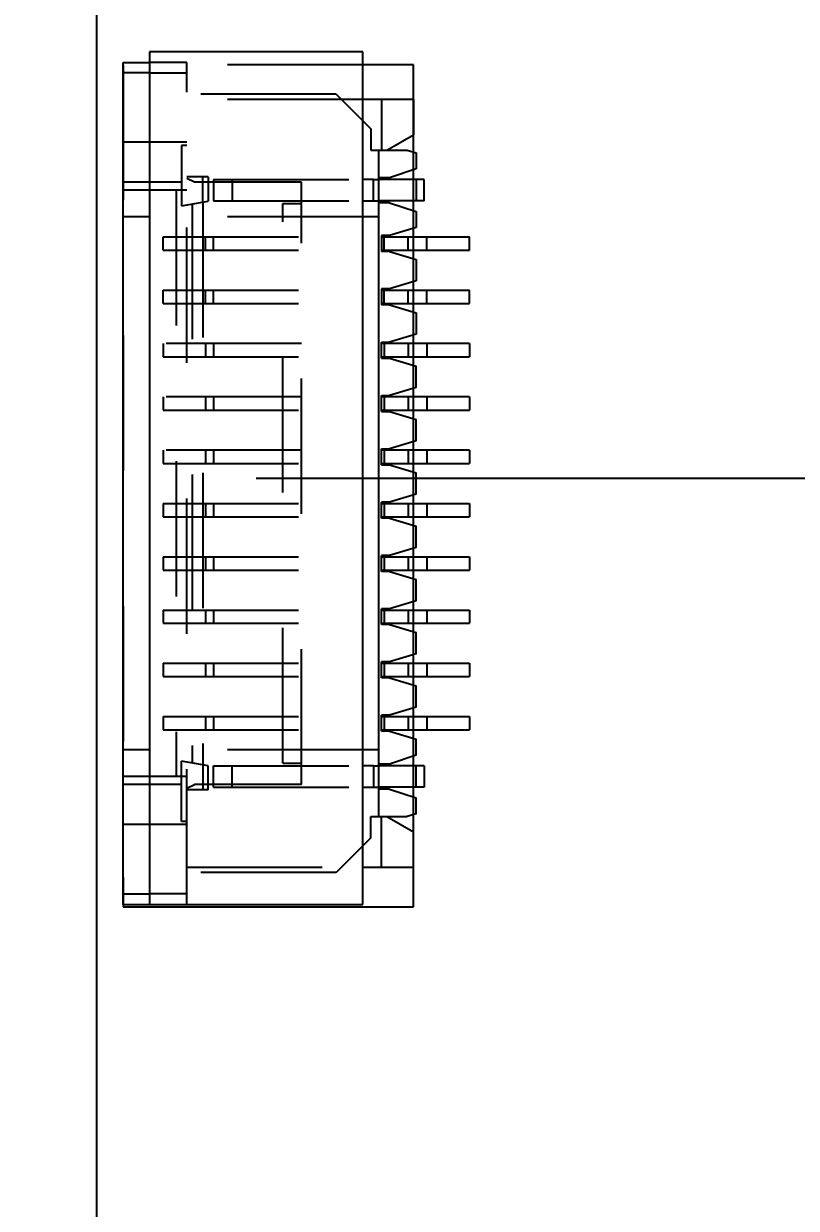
# Model space of a CAD drawing. Header units: inches. Extents: x 0 to 8.3, y 0 to 11.7.
# Drawn here: x 2.195 to 2.766, y 3.134 to 4.009 of the extents above; entities that cross this region are included whole.
import ezdxf

# ---------------------------------------------------------------- set-up
doc = ezdxf.new("R2010")
doc.units = ezdxf.units.IN
doc.header["$LTSCALE"] = 0.762205
doc.header["$MEASUREMENT"] = 0
doc.linetypes.add('HIDDEN', pattern=[0.2, 0.1, -0.1])
doc.layers.get('0').update_dxf_attribs({"linetype": 'CONTINUOUS'})
doc.layers.add('03___PRT_ALL_CURVES', color=7, linetype='CONTINUOUS')
doc.layers.add('DEFAULT_2', color=8, linetype='HIDDEN')
doc.styles.get("Standard").update_dxf_attribs({"font": 'txt', "width": 0.8})
doc.dimstyles.new('DIMSTYLE_1', dxfattribs={"dimtxt": 0.15625, "dimasz": 0.1875, "dimexe": 0.125, "dimexo": 0.0625, "dimgap": 0.078125, "dimtad": 0, "dimtih": 1, "dimtoh": 1, "dimzin": 4, "dimdsep": 46, "dimtxsty": 'STANDARD', "dimblk": 'CLOSED', "dimblk1": 'CLOSED', "dimblk2": 'CLOSED', "dimcen": 0.09, "dimadec": 0, "dimazin": 0, "dimtfac": 1, "dimtofl": 0, "dimtmove": 0, "dimatfit": 3, "dimldrblk": 'CLOSED', "dimfxl": 1, "dimtolj": 1, "dimtzin": 4, "dimarcsym": 0})

# ---------------------------------------------------------------- blocks, each defined once
blk = doc.blocks.new('_CLOSED')
at = {"color": 0, "linetype": 'BYBLOCK'}
for p, q in [((0, 0), (-1, 0.1667)), ((-1, 0.1667), (-1, -0.1667)), ((-1, -0.1667), (0, 0)), ((-1, 0), (0, 0))]:
    blk.add_line(p, q, dxfattribs=at)
blk = doc.blocks.new('*D0')
at = {"color": 2, "linetype": 'CONTINUOUS'}
for p, q in [((2.34346, 10.54766), (1.12975, 10.54766)), ((1.25475, 10.54766), (1.25475, 5.91651)), ((1.25475, 0.97286), (1.25475, 5.60401)), ((2.34346, 0.97286), (1.12975, 0.97286))]:
    blk.add_line(p, q, dxfattribs=at)
at = {"color": 2, "linetype": 'CONTINUOUS', "xscale": 0.1875, "yscale": 0.1875, "zscale": 0.1875}
for p, rotation in [((1.25475, 10.54766), 90), ((1.25475, 0.97286), 270)]:
    blk.add_blockref('_CLOSED', p, dxfattribs=dict(at, rotation=rotation))
at = {"color": 2, "linetype": 'CONTINUOUS', "insert": (1.25475, 5.83838), "char_height": 0.15625, "width": 0.625, "attachment_point": 2, "line_spacing_factor": 0.9}
blk.add_mtext('243.2', dxfattribs=at)

msp = doc.modelspace()

# ---------------------------------------------------------------- linework, layer by layer
at = {"color": 7, "linetype": 'CONTINUOUS'}
for p, q in [((2.24848, 10.39018), (2.24848, 1.0516)), ((2.28785, 3.9886), (2.28785, 3.35868)), ((2.44533, 3.9886), (2.28785, 3.9886)), ((2.44533, 3.35868), (2.44533, 3.9886)), ((2.26816, 3.35868), (2.26816, 3.98073)), ((2.26816, 3.98073), (2.28785, 3.98073)), ((2.28785, 3.97286), (2.26816, 3.97286)), ((2.48273, 3.95317), (2.44533, 3.95317)), ((2.48273, 3.95317), (2.48273, 3.92713)), ((2.44533, 3.93742), (2.45124, 3.93152)), ((2.45124, 3.93152), (2.45124, 3.91577)), ((2.46305, 3.91577), (2.48273, 3.92713)), ((2.45124, 3.91577), (2.47814, 3.91577)), ((2.45714, 3.42364), (2.45714, 3.91577)), ((2.47814, 3.91577), (2.4847, 3.9138)), ((2.4847, 3.9138), (2.4847, 3.90199)), ((2.4532, 3.89412), (2.44533, 3.89412)), ((2.4532, 3.87837), (2.4532, 3.89412)), ((2.46501, 3.89549), (2.45714, 3.89549)), ((2.49061, 3.89412), (2.45714, 3.89412)), ((2.4847, 3.90199), (2.46501, 3.89549)), ((2.4847, 3.89412), (2.4847, 3.87837)), ((2.49061, 3.87837), (2.49061, 3.89412)), ((2.28785, 3.89215), (2.26816, 3.89215)), ((2.28785, 3.88624), (2.26816, 3.88624)), ((2.44533, 3.87837), (2.4532, 3.87837)), ((2.4906, 3.87837), (2.45714, 3.87837)), ((2.46501, 3.87699), (2.45714, 3.87699)), ((2.46501, 3.87699), (2.4847, 3.87049)), ((2.4847, 3.87049), (2.4847, 3.85868)), ((2.28785, 3.86656), (2.26816, 3.86656)), ((2.45714, 3.86656), (2.44533, 3.86656)), ((2.45911, 3.85278), (2.45911, 3.84097)), ((2.46501, 3.85278), (2.45911, 3.85278)), ((2.45911, 3.85179), (2.52407, 3.85179)), ((2.4847, 3.85868), (2.46501, 3.85278)), ((2.49257, 3.84195), (2.49257, 3.85179)), ((2.52407, 3.84195), (2.52407, 3.85179)), ((2.45911, 3.84195), (2.52407, 3.84195)), ((2.46501, 3.84097), (2.45911, 3.84097)), ((2.46501, 3.84097), (2.4847, 3.83506)), ((2.4847, 3.83506), (2.4847, 3.81931)), ((2.4847, 3.81931), (2.46501, 3.81341)), ((2.45911, 3.81341), (2.45911, 3.8016)), ((2.46501, 3.81341), (2.45911, 3.81341)), ((2.45911, 3.81242), (2.52407, 3.81242)), ((2.49257, 3.80258), (2.49257, 3.81242)), ((2.52407, 3.80258), (2.52407, 3.81242)), ((2.45911, 3.80258), (2.52407, 3.80258)), ((2.46501, 3.8016), (2.45911, 3.8016)), ((2.46501, 3.8016), (2.4847, 3.79569)), ((2.4847, 3.79569), (2.4847, 3.77994)), ((2.45911, 3.76223), (2.45911, 3.77404)), ((2.45911, 3.77404), (2.46501, 3.77404)), ((2.52407, 3.77305), (2.45911, 3.77305)), ((2.4847, 3.77994), (2.46501, 3.77404)), ((2.49257, 3.77305), (2.49257, 3.76321)), ((2.52407, 3.77305), (2.52407, 3.76321)), ((2.45911, 3.76321), (2.52407, 3.76321)), ((2.45911, 3.76223), (2.46501, 3.76223)), ((2.46501, 3.76223), (2.4847, 3.75632)), ((2.4847, 3.74057), (2.4847, 3.75632)), ((2.4847, 3.74057), (2.46501, 3.73467)), ((2.45911, 3.72286), (2.45911, 3.73467)), ((2.45911, 3.73467), (2.46501, 3.73467)), ((2.52407, 3.73368), (2.45911, 3.73368)), ((2.49257, 3.73368), (2.49257, 3.72384)), ((2.52407, 3.73368), (2.52407, 3.72384)), ((2.45911, 3.72384), (2.52407, 3.72384)), ((2.45911, 3.72286), (2.46501, 3.72286)), ((2.46501, 3.72286), (2.4847, 3.71695)), ((2.4847, 3.7012), (2.4847, 3.71695)), ((2.45911, 3.68349), (2.45911, 3.6953)), ((2.45911, 3.6953), (2.46501, 3.6953)), ((2.52407, 3.69431), (2.45911, 3.69431)), ((2.4847, 3.7012), (2.46501, 3.6953)), ((2.49257, 3.69431), (2.49257, 3.68447)), ((2.52407, 3.69431), (2.52407, 3.68447)), ((2.45911, 3.68447), (2.52407, 3.68447)), ((2.45911, 3.68349), (2.46501, 3.68349)), ((2.46501, 3.68349), (2.4847, 3.67758)), ((2.4847, 3.66183), (2.4847, 3.67758)), ((2.4847, 3.66183), (2.46501, 3.65593)), ((2.45911, 3.64412), (2.45911, 3.65593)), ((2.46501, 3.65593), (2.45911, 3.65593)), ((2.45911, 3.65494), (2.52407, 3.65494)), ((2.49257, 3.65494), (2.49257, 3.6451)), ((2.52407, 3.65494), (2.52407, 3.6451)), ((2.45911, 3.6451), (2.52407, 3.6451)), ((2.46501, 3.64412), (2.45911, 3.64412)), ((2.46501, 3.64412), (2.4847, 3.63821)), ((2.4847, 3.62246), (2.4847, 3.63821)), ((2.45911, 3.60475), (2.45911, 3.61656)), ((2.46501, 3.61656), (2.45911, 3.61656)), ((2.45911, 3.61557), (2.52407, 3.61557)), ((2.4847, 3.62246), (2.46501, 3.61656)), ((2.49257, 3.61557), (2.49257, 3.60573)), ((2.52407, 3.61557), (2.52407, 3.60573)), ((2.45911, 3.60573), (2.52407, 3.60573)), ((2.46501, 3.60475), (2.45911, 3.60475)), ((2.46501, 3.60475), (2.4847, 3.59884)), ((2.4847, 3.58309), (2.4847, 3.59884)), ((2.4847, 3.58309), (2.46501, 3.57719)), ((2.46501, 3.57719), (2.45911, 3.57719)), ((2.45911, 3.56538), (2.45911, 3.57719)), ((2.45911, 3.5762), (2.52407, 3.5762)), ((2.49257, 3.5762), (2.49257, 3.56636)), ((2.52407, 3.5762), (2.52407, 3.56636)), ((2.45911, 3.56636), (2.52407, 3.56636)), ((2.46501, 3.56538), (2.45911, 3.56538)), ((2.46501, 3.56538), (2.4847, 3.55947)), ((2.4847, 3.54372), (2.4847, 3.55947)), ((2.46501, 3.53782), (2.45911, 3.53782)), ((2.45911, 3.52601), (2.45911, 3.53782)), ((2.45911, 3.53683), (2.52407, 3.53683)), ((2.4847, 3.54372), (2.46501, 3.53782)), ((2.49257, 3.53683), (2.49257, 3.52699)), ((2.52407, 3.53683), (2.52407, 3.52699)), ((2.45911, 3.52699), (2.52407, 3.52699)), ((2.46501, 3.52601), (2.45911, 3.52601)), ((2.46501, 3.52601), (2.4847, 3.5201)), ((2.4847, 3.50435), (2.4847, 3.5201)), ((2.4847, 3.50435), (2.46501, 3.49845)), ((2.46501, 3.49845), (2.45911, 3.49845)), ((2.45911, 3.48664), (2.45911, 3.49845)), ((2.45911, 3.49746), (2.52407, 3.49746)), ((2.49257, 3.49746), (2.49257, 3.48762)), ((2.52407, 3.49746), (2.52407, 3.48762)), ((2.45911, 3.48762), (2.52407, 3.48762)), ((2.46501, 3.48664), (2.45911, 3.48664)), ((2.46501, 3.48664), (2.4847, 3.48073)), ((2.4847, 3.46892), (2.4847, 3.48073)), ((2.28785, 3.47286), (2.26816, 3.47286)), ((2.45714, 3.47286), (2.44533, 3.47286)), ((2.4847, 3.46892), (2.46501, 3.46242)), ((2.4532, 3.46105), (2.44533, 3.46105)), ((2.4532, 3.46105), (2.4532, 3.4453)), ((2.46501, 3.46242), (2.45714, 3.46242)), ((2.49061, 3.46105), (2.45714, 3.46105)), ((2.4847, 3.4453), (2.4847, 3.46105)), ((2.4906, 3.46105), (2.4906, 3.4453)), ((2.28785, 3.45317), (2.26816, 3.45317)), ((2.28785, 3.44727), (2.26816, 3.44727)), ((2.44533, 3.4453), (2.4532, 3.4453)), ((2.4906, 3.4453), (2.45714, 3.4453)), ((2.46501, 3.44392), (2.45714, 3.44392)), ((2.46501, 3.44392), (2.4847, 3.43742)), ((2.4847, 3.42561), (2.4847, 3.43742)), ((2.45124, 3.42364), (2.47814, 3.42364)), ((2.45124, 3.4079), (2.45124, 3.42364)), ((2.46305, 3.42364), (2.48273, 3.41228)), ((2.4847, 3.42561), (2.47814, 3.42364)), ((2.45124, 3.4079), (2.44533, 3.40199)), ((2.48273, 3.38624), (2.48273, 3.41228)), ((2.44533, 3.38624), (2.48273, 3.38624)), ((2.26816, 3.36656), (2.28785, 3.36656)), ((2.26816, 3.35868), (2.44533, 3.35868))]:
    msp.add_line(p, q, dxfattribs=at)
at = {"color": 4, "linetype": 'CONTINUOUS'}
msp.add_line((2.36659, 3.67364), (2.83903, 3.67364), dxfattribs=at)
at = {"layer": '03___PRT_ALL_CURVES', "color": 4, "linetype": 'CONTINUOUS'}
for p, q in [((2.24848, 10.39018), (2.24848, 1.0514)), ((2.48273, 3.97896), (2.44533, 3.97896)), ((2.48273, 3.95317), (2.48273, 3.97896)), ((2.48273, 3.9138), (2.48273, 3.92713)), ((2.48273, 3.89412), (2.48273, 3.90199)), ((2.48273, 3.87049), (2.48273, 3.87837)), ((2.48273, 3.85179), (2.48273, 3.85868)), ((2.48273, 3.83506), (2.48273, 3.84195)), ((2.48273, 3.81242), (2.48273, 3.81931)), ((2.48273, 3.79569), (2.48273, 3.80258)), ((2.48273, 3.77305), (2.48273, 3.77994)), ((2.48273, 3.75632), (2.48273, 3.76321)), ((2.48273, 3.73368), (2.48273, 3.74057)), ((2.48273, 3.71695), (2.48273, 3.72384)), ((2.48273, 3.69431), (2.48273, 3.7012)), ((2.48273, 3.67758), (2.48273, 3.68447)), ((2.48273, 3.65494), (2.48273, 3.66183)), ((2.48273, 3.63821), (2.48273, 3.6451)), ((2.48273, 3.61557), (2.48273, 3.62246)), ((2.48273, 3.59884), (2.48273, 3.60573)), ((2.48273, 3.5762), (2.48273, 3.58309)), ((2.48273, 3.55947), (2.48273, 3.56636)), ((2.48273, 3.53683), (2.48273, 3.54372)), ((2.48273, 3.5201), (2.48273, 3.52699)), ((2.48273, 3.49746), (2.48273, 3.50435)), ((2.48273, 3.48073), (2.48273, 3.48762)), ((2.48273, 3.46105), (2.48273, 3.46892)), ((2.48273, 3.43742), (2.48273, 3.4453)), ((2.48273, 3.41228), (2.48273, 3.42561)), ((2.48273, 3.35691), (2.48273, 3.38624)), ((2.26816, 3.35868), (2.26816, 3.35691)), ((2.26816, 3.35691), (2.48273, 3.35691))]:
    msp.add_line(p, q, dxfattribs=at)
at = {"layer": '03___PRT_ALL_CURVES', "color": 8, "linetype": 'HIDDEN'}
for p, q in [((2.26816, 3.97896), (2.26816, 3.35868)), ((2.44533, 3.97896), (2.26816, 3.97896)), ((2.48273, 3.92713), (2.48273, 3.95317)), ((2.48273, 3.90199), (2.48273, 3.9138)), ((2.48273, 3.87837), (2.48273, 3.89412)), ((2.48273, 3.85868), (2.48273, 3.87049)), ((2.48273, 3.84195), (2.48273, 3.85179)), ((2.48273, 3.81931), (2.48273, 3.83506)), ((2.48273, 3.80258), (2.48273, 3.81242)), ((2.48273, 3.77994), (2.48273, 3.79569)), ((2.48273, 3.76321), (2.48273, 3.77305)), ((2.48273, 3.74057), (2.48273, 3.75632)), ((2.48273, 3.72384), (2.48273, 3.73368)), ((2.48273, 3.7012), (2.48273, 3.71695)), ((2.48273, 3.68447), (2.48273, 3.69431)), ((2.48273, 3.66183), (2.48273, 3.67758)), ((2.48273, 3.6451), (2.48273, 3.65494)), ((2.48273, 3.62246), (2.48273, 3.63821)), ((2.48273, 3.60573), (2.48273, 3.61557)), ((2.48273, 3.58309), (2.48273, 3.59884)), ((2.48273, 3.56636), (2.48273, 3.5762)), ((2.48273, 3.54372), (2.48273, 3.55947)), ((2.48273, 3.52699), (2.48273, 3.53683)), ((2.48273, 3.50435), (2.48273, 3.5201)), ((2.48273, 3.48762), (2.48273, 3.49746)), ((2.48273, 3.46892), (2.48273, 3.48073)), ((2.48273, 3.4453), (2.48273, 3.46105)), ((2.48273, 3.42561), (2.48273, 3.43742)), ((2.48273, 3.38624), (2.48273, 3.41228))]:
    msp.add_line(p, q, dxfattribs=at)
at = {"layer": 'DEFAULT_2', "color": 8, "linetype": 'HIDDEN'}
for p, q in [((2.31541, 3.98073), (2.28785, 3.98073)), ((2.28785, 3.97286), (2.31541, 3.97286)), ((2.31541, 3.35868), (2.31541, 3.98073)), ((2.42564, 3.95711), (2.31541, 3.95711)), ((2.42564, 3.95711), (2.44533, 3.93742)), ((2.44533, 3.95317), (2.31541, 3.95317)), ((2.45911, 3.95317), (2.45911, 3.91577)), ((2.31541, 3.92168), (2.26816, 3.92168)), ((2.31147, 3.91931), (2.31147, 3.87479)), ((2.31541, 3.91931), (2.31147, 3.91931)), ((2.33116, 3.89608), (2.31541, 3.89608)), ((2.32092, 3.89215), (2.31541, 3.8949)), ((2.32723, 3.87757), (2.32722, 3.89608)), ((2.33116, 3.89608), (2.33116, 3.87826)), ((2.33508, 3.89412), (2.33508, 3.87837)), ((2.3351, 3.89412), (2.3351, 3.87837)), ((2.3351, 3.89412), (2.44533, 3.89412)), ((2.33512, 3.89412), (2.33512, 3.87837)), ((2.34881, 3.89412), (2.34881, 3.87837)), ((2.34883, 3.89412), (2.34883, 3.87837)), ((2.4532, 3.89412), (2.45714, 3.89412)), ((2.31147, 3.89215), (2.28785, 3.89215)), ((2.31541, 3.88624), (2.28785, 3.88624)), ((2.30753, 3.88624), (2.30753, 3.45317)), ((2.40005, 3.89215), (2.32092, 3.89215)), ((2.40005, 3.44727), (2.40005, 3.89215)), ((2.31147, 3.87479), (2.33116, 3.87826)), ((2.32723, 3.87757), (2.32723, 3.46185)), ((2.33508, 3.87837), (2.44533, 3.87837)), ((2.38627, 3.46301), (2.38627, 3.8764)), ((2.38627, 3.8764), (2.40005, 3.8764)), ((2.4532, 3.87837), (2.45714, 3.87837)), ((2.31935, 3.87618), (2.31935, 3.46324)), ((2.44533, 3.86656), (2.28785, 3.86656)), ((2.29776, 3.84195), (2.29776, 3.85179)), ((2.29776, 3.85179), (2.40005, 3.85179)), ((2.32919, 3.84195), (2.32919, 3.85179)), ((2.33495, 3.84195), (2.33495, 3.85179)), ((2.46115, 3.84195), (2.46115, 3.85179)), ((2.47879, 3.84195), (2.47879, 3.85179)), ((2.29776, 3.84195), (2.40005, 3.84195)), ((2.29776, 3.80258), (2.29776, 3.81242)), ((2.29776, 3.81242), (2.40005, 3.81242)), ((2.32919, 3.80258), (2.32919, 3.81242)), ((2.33495, 3.80258), (2.33495, 3.81242)), ((2.46115, 3.80258), (2.46115, 3.81242)), ((2.47879, 3.80258), (2.47879, 3.81242)), ((2.29776, 3.80258), (2.40005, 3.80258)), ((2.29776, 3.77305), (2.29776, 3.76321)), ((2.40005, 3.77305), (2.29776, 3.77305)), ((2.32919, 3.77305), (2.32919, 3.76321)), ((2.33495, 3.77305), (2.33495, 3.76321)), ((2.46115, 3.77305), (2.46115, 3.76321)), ((2.47879, 3.77305), (2.47879, 3.76321)), ((2.29776, 3.76321), (2.40005, 3.76321)), ((2.29776, 3.73368), (2.29776, 3.72384)), ((2.40005, 3.73368), (2.29776, 3.73368)), ((2.32919, 3.73368), (2.32919, 3.72384)), ((2.33495, 3.73368), (2.33495, 3.72384)), ((2.46115, 3.73368), (2.46115, 3.72384)), ((2.47879, 3.73368), (2.47879, 3.72384)), ((2.29776, 3.72384), (2.40005, 3.72384)), ((2.29776, 3.69431), (2.29776, 3.68447)), ((2.40005, 3.69431), (2.29776, 3.69431)), ((2.32919, 3.69431), (2.32919, 3.68447)), ((2.33495, 3.69431), (2.33495, 3.68447)), ((2.46115, 3.69431), (2.46115, 3.68447)), ((2.47879, 3.69431), (2.47879, 3.68447)), ((2.29776, 3.68447), (2.40005, 3.68447)), ((2.29776, 3.65494), (2.29776, 3.6451)), ((2.29776, 3.65494), (2.40005, 3.65494)), ((2.32919, 3.65494), (2.32919, 3.6451)), ((2.33495, 3.65494), (2.33495, 3.6451)), ((2.46115, 3.65494), (2.46115, 3.6451)), ((2.47879, 3.65494), (2.47879, 3.6451)), ((2.29776, 3.6451), (2.40005, 3.6451)), ((2.29776, 3.61557), (2.29776, 3.60573)), ((2.29776, 3.61557), (2.40005, 3.61557)), ((2.32919, 3.61557), (2.32919, 3.60573)), ((2.33495, 3.61557), (2.33495, 3.60573)), ((2.46115, 3.61557), (2.46115, 3.60573)), ((2.47879, 3.61557), (2.47879, 3.60573)), ((2.29776, 3.60573), (2.40005, 3.60573)), ((2.29776, 3.5762), (2.40005, 3.5762)), ((2.29776, 3.5762), (2.29776, 3.56636)), ((2.32919, 3.5762), (2.32919, 3.56636)), ((2.33495, 3.5762), (2.33495, 3.56636)), ((2.46115, 3.5762), (2.46115, 3.56636)), ((2.47879, 3.5762), (2.47879, 3.56636)), ((2.29776, 3.56636), (2.40005, 3.56636)), ((2.29776, 3.53683), (2.40005, 3.53683)), ((2.29776, 3.53683), (2.29776, 3.52699)), ((2.32919, 3.53683), (2.32919, 3.52699)), ((2.33495, 3.53683), (2.33495, 3.52699)), ((2.46115, 3.53683), (2.46115, 3.52699)), ((2.47879, 3.53683), (2.47879, 3.52699)), ((2.29776, 3.52699), (2.40005, 3.52699)), ((2.29776, 3.49746), (2.40005, 3.49746)), ((2.29776, 3.49746), (2.29776, 3.48762)), ((2.32919, 3.49746), (2.32919, 3.48762)), ((2.33495, 3.49746), (2.33495, 3.48762)), ((2.46115, 3.49746), (2.46115, 3.48762)), ((2.47879, 3.49746), (2.47879, 3.48762)), ((2.29776, 3.48762), (2.40005, 3.48762)), ((2.44533, 3.47286), (2.28785, 3.47286)), ((2.33116, 3.46115), (2.31147, 3.46463)), ((2.31147, 3.4201), (2.31147, 3.46463)), ((2.32723, 3.46185), (2.32722, 3.44333)), ((2.33116, 3.44333), (2.33116, 3.46115)), ((2.33508, 3.4453), (2.33508, 3.46105)), ((2.3351, 3.46105), (2.44533, 3.46105)), ((2.3351, 3.4453), (2.3351, 3.46105)), ((2.33513, 3.4453), (2.33513, 3.46105)), ((2.34881, 3.4453), (2.34881, 3.46105)), ((2.34883, 3.4453), (2.34883, 3.46105)), ((2.38627, 3.46301), (2.40005, 3.46301)), ((2.4532, 3.46105), (2.45714, 3.46105)), ((2.31541, 3.45317), (2.28785, 3.45317)), ((2.31147, 3.44727), (2.28785, 3.44727)), ((2.31541, 3.44451), (2.32092, 3.44727)), ((2.33116, 3.44333), (2.31541, 3.44333)), ((2.40005, 3.44727), (2.32092, 3.44727)), ((2.33508, 3.4453), (2.44533, 3.4453)), ((2.4532, 3.4453), (2.45714, 3.4453)), ((2.45911, 3.38624), (2.45911, 3.42364)), ((2.31541, 3.41774), (2.26816, 3.41774)), ((2.31541, 3.4201), (2.31147, 3.4201)), ((2.44533, 3.40199), (2.42564, 3.38231)), ((2.31541, 3.38624), (2.44533, 3.38624)), ((2.42564, 3.38231), (2.31541, 3.38231)), ((2.31541, 3.36656), (2.28785, 3.36656))]:
    msp.add_line(p, q, dxfattribs=at)

# ---------------------------------------------------------------- dimensions: what is measured, and where the dimension line sits
at = {"color": 2, "linetype": 'CONTINUOUS'}
dim = msp.add_linear_dim(base=(1.25475, 0.97286), p1=(2.40596, 10.54766), p2=(2.40596, 0.97286), angle=270, dimstyle='DIMSTYLE_1', dxfattribs=at)
dim.commit()
dim.dimension.update_dxf_attribs({"geometry": '*D0', "text_midpoint": (1.25475, 5.76026), "dimtype": 160})

doc.saveas('drawing.dxf')
